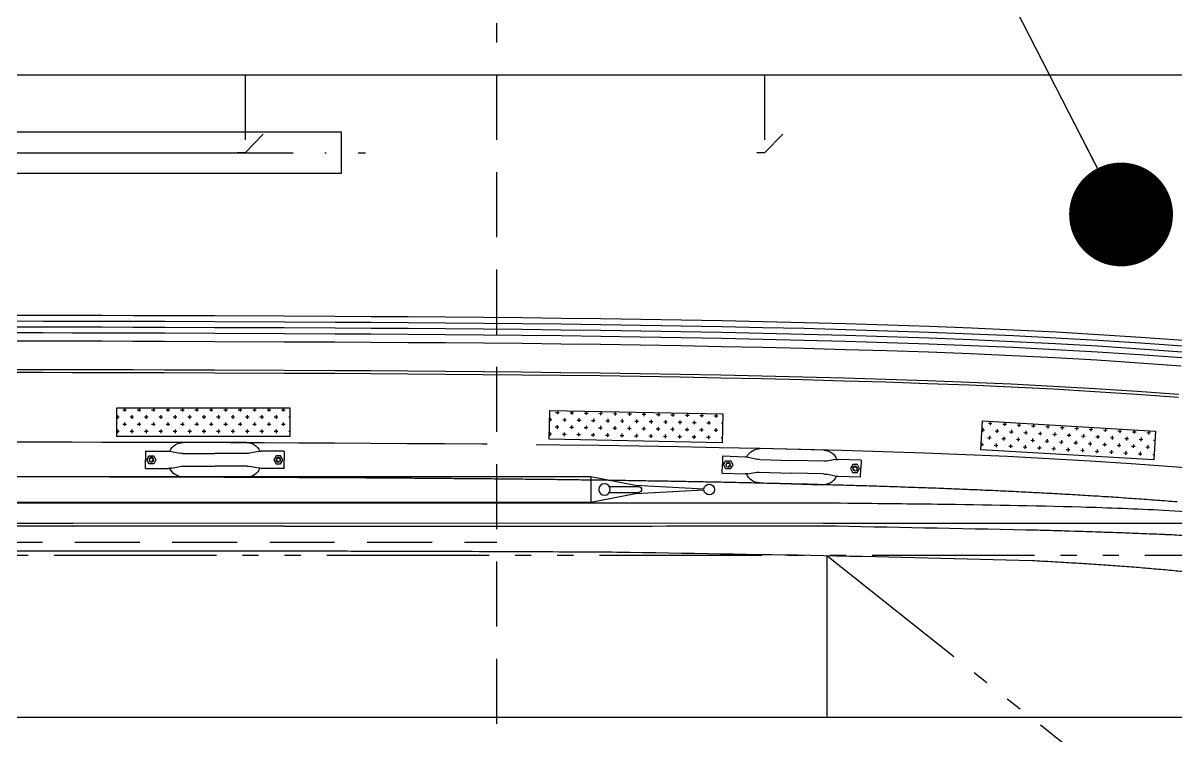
# Model space of a CAD drawing. Header units: millimetres. Extents: x 1084702 to 1166801, y 36632 to 124519.
# Drawn here: x 1095480 to 1097700, y 65555 to 66928 of the extents above; entities that cross this region are included whole.
import ezdxf

# ---------------------------------------------------------------- set-up
doc = ezdxf.new("R2010")
doc.units = ezdxf.units.MM
doc.header["$LTSCALE"] = 250
for name, pattern in [('CENTER', [3, 2.5, -0.25, 0, -0.25]), ('DASHED', [0.75, 0.5, -0.25]), ('PHANTOM', [2.1, 1.25, -0.2, 0.125, -0.2, 0.125, -0.2])]:
    doc.linetypes.add(name, pattern=pattern)
doc.layers.get('0').update_dxf_attribs({"color": 255})
doc.layers.add('%posline', color=240, linetype='Continuous')
doc.styles.add('ROMANS', font='ROMANS.shx', dxfattribs={"height": 100})
doc.dimstyles.new('dott', dxfattribs={"dimscale": 100, "dimtxt": 150, "dimasz": 0.01, "dimexe": 0.5, "dimexo": 1, "dimgap": 1, "dimtad": 1, "dimdsep": 46, "dimtxsty": 'ROMANS', "dimcen": 1.5, "dimclrd": 1, "dimclre": 1, "dimclrt": 2, "dimazin": 2, "dimtfac": 1, "dimtmove": 2, "dimatfit": 3, "dimldrblk": 'DOT', "dimfxl": 1, "dimtvp": 100, "dimtolj": 1, "dimarcsym": 0})

# ---------------------------------------------------------------- blocks, each defined once
blk = doc.blocks.new('_Dot')
at = {"color": 0, "linetype": 'ByBlock', "lineweight": -2}
blk.add_line((-0.5, 0), (-1, 0), dxfattribs=at)
at = {"color": 0, "linetype": 'ByBlock', "const_width": 0.5}
blk.add_lwpolyline([(-0.25, 0, 1), (0.25, 0, 1)], format="xyb", close=True, dxfattribs=at)
blk = doc.blocks.new('cont')
at = {"linetype": 'PHANTOM'}
blk.add_lwpolyline([(225402.8, 143408.7), (231452.8, 143408.7), (231452.8, 145808.7), (225402.8, 145808.7)], close=True, dxfattribs=at)
blk = doc.blocks.new('A$C02E15517')
at = {"color": 0, "linetype": 'ByBlock', "lineweight": -2}
for p, q in [((-138.8, -363), (1727.6, -363)), ((1727.6, -363), (3102.6, -363)), ((210.3, -683.3), (211.2, -683.3)), ((210.1, -731), (211.2, -731)), ((10.8, -736.6), (211.2, -736.6)), ((211.2, -736.6), (1655.5, -737.4)), ((1655.5, -736.6), (2057.6, -736.6)), ((2057.6, -736.6), (2551.8, -736.6)), ((-190.4, -775.5), (562.3, -775.5)), ((1207.7, -776.3), (-122.7, -776.3)), ((562.3, -775.5), (1673.3, -775.5)), ((1207.7, -826.3), (1207.7, -776.3)), ((1293.7, -793.2), (1207.7, -776.3)), ((1244.9, -795.8), (1299.7, -795.8)), ((1425.3, -800.2), (1293.7, -793.2)), ((1986.4, -798.8), (1981.4, -799.1)), ((1991.3, -798.6), (1986.4, -798.8)), ((1996.3, -798.4), (1991.3, -798.6)), ((2001.2, -798.1), (1996.3, -798.4)), ((2006.2, -797.9), (2001.2, -798.1)), ((2011.1, -797.7), (2006.2, -797.9)), ((2016.1, -797.4), (2011.1, -797.7)), ((2021.1, -797.2), (2016.1, -797.4)), ((2026.1, -797), (2021.1, -797.2)), ((2031, -796.7), (2026.1, -797)), ((2036, -796.5), (2031, -796.7)), ((2040.9, -796.2), (2036, -796.5)), ((2045.9, -796), (2040.9, -796.2)), ((2050.8, -795.7), (2045.9, -796)), ((2055.8, -795.5), (2050.8, -795.7)), ((2060.7, -795.2), (2055.8, -795.5)), ((2065.7, -795), (2060.7, -795.2)), ((2070.6, -794.7), (2065.7, -795)), ((2075.6, -794.5), (2070.6, -794.7)), ((2080.5, -794.2), (2075.6, -794.5)), ((2085.5, -793.9), (2080.5, -794.2)), ((2090.4, -793.7), (2085.5, -793.9)), ((2095.3, -793.4), (2090.4, -793.7)), ((2100.3, -793.1), (2095.3, -793.4)), ((2105.2, -792.8), (2100.3, -793.1)), ((2110.2, -792.6), (2105.2, -792.8)), ((2115.1, -792.3), (2110.2, -792.6)), ((2120, -792), (2115.1, -792.3)), ((2125, -791.7), (2120, -792)), ((2129.9, -791.4), (2125, -791.7)), ((2134.9, -791.2), (2129.9, -791.4)), ((2139.8, -790.9), (2134.9, -791.2)), ((2144.8, -790.6), (2139.8, -790.9)), ((2149.7, -790.3), (2144.8, -790.6)), ((2154.6, -790), (2149.7, -790.3)), ((2159.5, -789.7), (2154.6, -790)), ((2164.5, -789.4), (2159.5, -789.7)), ((2169.4, -789.1), (2164.5, -789.4)), ((2174.4, -788.8), (2169.4, -789.1)), ((2179.3, -788.5), (2174.4, -788.8)), ((2184.2, -788.2), (2179.3, -788.5)), ((2189.1, -787.9), (2184.2, -788.2)), ((2194.1, -787.5), (2189.1, -787.9)), ((2199, -787.2), (2194.1, -787.5)), ((2203.9, -786.9), (2199, -787.2)), ((2208.8, -786.6), (2203.9, -786.9)), ((2213.8, -786.3), (2208.8, -786.6)), ((2218.7, -785.9), (2213.8, -786.3)), ((2223.6, -785.6), (2218.7, -785.9)), ((2228.5, -785.3), (2223.6, -785.6)), ((2233.5, -784.9), (2228.5, -785.3)), ((2238.3, -784.6), (2233.5, -784.9)), ((2243.3, -784.3), (2238.3, -784.6)), ((2248.2, -783.9), (2243.3, -784.3)), ((2253.1, -783.6), (2248.2, -783.9)), ((2258, -783.2), (2253.1, -783.6)), ((2262.9, -782.9), (2258, -783.2)), ((2267.8, -782.5), (2262.9, -782.9)), ((2272.8, -782.2), (2267.8, -782.5)), ((2277.6, -781.8), (2272.8, -782.2)), ((2282.6, -781.5), (2277.6, -781.8)), ((2287.4, -781.1), (2282.6, -781.5)), ((2292.4, -780.7), (2287.4, -781.1)), ((2297.2, -780.4), (2292.4, -780.7)), ((2302.2, -780), (2297.2, -780.4)), ((2307, -779.6), (2302.2, -780)), ((2312, -779.3), (2307, -779.6)), ((2316.8, -778.9), (2312, -779.3)), ((2321.7, -778.5), (2316.8, -778.9)), ((2326.6, -778.1), (2321.7, -778.5)), ((2331.5, -777.7), (2326.6, -778.1)), ((2336.4, -777.3), (2331.5, -777.7)), ((1058.3, -821.2), (1053.7, -821.2)), ((1063, -821.1), (1058.3, -821.2)), ((1067.6, -821.1), (1063, -821.1)), ((1072.3, -821), (1067.6, -821.1)), ((1076.9, -821), (1072.3, -821)), ((1081.6, -820.9), (1076.9, -821)), ((1086.2, -820.9), (1081.6, -820.9)), ((1090.9, -820.8), (1086.2, -820.9)), ((1095.5, -820.8), (1090.9, -820.8)), ((1100.2, -820.7), (1095.5, -820.8)), ((1104.8, -820.7), (1100.2, -820.7)), ((1109.5, -820.6), (1104.8, -820.7)), ((1114.2, -820.6), (1109.5, -820.6)), ((1118.9, -820.5), (1114.2, -820.6)), ((1123.5, -820.5), (1118.9, -820.5)), ((1128.3, -820.4), (1123.5, -820.5)), ((1132.9, -820.3), (1128.3, -820.4)), ((1137.6, -820.3), (1132.9, -820.3)), ((1142.3, -820.2), (1137.6, -820.3)), ((1147, -820.2), (1142.3, -820.2)), ((1151.7, -820.1), (1147, -820.2)), ((1156.4, -820.1), (1151.7, -820.1)), ((1161.1, -820), (1156.4, -820.1)), ((1165.8, -819.9), (1161.1, -820)), ((1170.5, -819.9), (1165.8, -819.9)), ((1175.3, -819.8), (1170.5, -819.9)), ((1179.9, -819.8), (1175.3, -819.8)), ((1184.7, -819.7), (1179.9, -819.8)), ((1189.4, -819.6), (1184.7, -819.7)), ((1194.2, -819.6), (1189.4, -819.6)), ((1198.8, -819.5), (1194.2, -819.6)), ((1203.6, -819.4), (1198.8, -819.5)), ((1208.3, -819.4), (1203.6, -819.4)), ((1207.7, -826.3), (1293.7, -809.7)), ((1213.1, -819.3), (1208.3, -819.4)), ((1217.8, -819.3), (1213.1, -819.3)), ((1222.6, -819.2), (1217.8, -819.3)), ((1227.3, -819.1), (1222.6, -819.2)), ((1232.1, -819.1), (1227.3, -819.1)), ((1236.8, -819), (1232.1, -819.1)), ((1241.6, -818.9), (1236.8, -819)), ((1246.3, -818.8), (1241.6, -818.9)), ((1244.9, -806.9), (1299.7, -806.9)), ((1251.1, -818.8), (1246.3, -818.8)), ((1255.8, -818.7), (1251.1, -818.8)), ((1260.6, -818.6), (1255.8, -818.7)), ((1265.4, -818.6), (1260.6, -818.6)), ((1270.2, -818.5), (1265.4, -818.6)), ((1274.9, -818.4), (1270.2, -818.5)), ((1279.7, -818.3), (1274.9, -818.4)), ((1284.5, -818.3), (1279.7, -818.3)), ((1289.3, -818.2), (1284.5, -818.3)), ((1294.1, -818.1), (1289.3, -818.2)), ((1293.7, -809.7), (1425.3, -802.4)), ((1298.9, -818), (1294.1, -818.1)), ((1303.7, -818), (1298.9, -818)), ((1308.5, -817.9), (1303.7, -818)), ((1313.3, -817.8), (1308.5, -817.9)), ((1318.1, -817.7), (1313.3, -817.8)), ((1322.9, -817.7), (1318.1, -817.7)), ((1327.7, -817.6), (1322.9, -817.7)), ((1332.5, -817.5), (1327.7, -817.6)), ((1337.3, -817.4), (1332.5, -817.5)), ((1342.1, -817.3), (1337.3, -817.4)), ((1346.9, -817.3), (1342.1, -817.3)), ((1351.7, -817.2), (1346.9, -817.3)), ((1356.6, -817.1), (1351.7, -817.2)), ((1361.4, -817), (1356.6, -817.1)), ((1366.2, -816.9), (1361.4, -817)), ((1371, -816.8), (1366.2, -816.9)), ((1375.9, -816.7), (1371, -816.8)), ((1380.7, -816.7), (1375.9, -816.7)), ((1385.6, -816.6), (1380.7, -816.7)), ((1390.4, -816.5), (1385.6, -816.6)), ((1395.2, -816.4), (1390.4, -816.5)), ((1400.1, -816.3), (1395.2, -816.4)), ((1404.9, -816.2), (1400.1, -816.3)), ((1409.7, -816.1), (1404.9, -816.2)), ((1414.6, -816), (1409.7, -816.1)), ((1419.4, -815.9), (1414.6, -816)), ((1424.3, -815.8), (1419.4, -815.9)), ((1429.2, -815.7), (1424.3, -815.8)), ((1434, -815.6), (1429.2, -815.7)), ((1438.9, -815.5), (1434, -815.6)), ((1443.8, -815.4), (1438.9, -815.5)), ((1448.6, -815.4), (1443.8, -815.4)), ((1453.5, -815.3), (1448.6, -815.4)), ((1458.3, -815.2), (1453.5, -815.3)), ((1463.2, -815.1), (1458.3, -815.2)), ((1468.1, -815), (1463.2, -815.1)), ((1473, -814.9), (1468.1, -815)), ((1477.8, -814.8), (1473, -814.9)), ((1482.7, -814.6), (1477.8, -814.8)), ((1487.6, -814.5), (1482.7, -814.6)), ((1492.5, -814.4), (1487.6, -814.5)), ((1497.3, -814.3), (1492.5, -814.4)), ((1502.3, -814.2), (1497.3, -814.3)), ((1507.1, -814.1), (1502.3, -814.2)), ((1512, -814), (1507.1, -814.1)), ((1516.9, -813.9), (1512, -814)), ((1521.8, -813.8), (1516.9, -813.9)), ((1526.7, -813.7), (1521.8, -813.8)), ((1531.6, -813.6), (1526.7, -813.7)), ((1536.5, -813.5), (1531.6, -813.6)), ((1532, -814.1), (1654.2, -810.5)), ((1541.4, -813.3), (1536.5, -813.5)), ((1546.3, -813.2), (1541.4, -813.3)), ((1551.2, -813.1), (1546.3, -813.2)), ((1556.1, -813), (1551.2, -813.1)), ((1561, -812.9), (1556.1, -813)), ((1565.9, -812.8), (1561, -812.9)), ((1570.8, -812.7), (1565.9, -812.8)), ((1575.7, -812.5), (1570.8, -812.7)), ((1580.7, -812.4), (1575.7, -812.5)), ((1585.6, -812.3), (1580.7, -812.4)), ((1590.5, -812.2), (1585.6, -812.3)), ((1595.4, -812), (1590.5, -812.2)), ((1600.3, -811.9), (1595.4, -812)), ((1605.2, -811.8), (1600.3, -811.9)), ((1610.2, -811.7), (1605.2, -811.8)), ((1615.1, -811.6), (1610.2, -811.7)), ((1620, -811.4), (1615.1, -811.6)), ((1624.9, -811.3), (1620, -811.4)), ((1629.9, -811.2), (1624.9, -811.3)), ((1634.8, -811), (1629.9, -811.2)), ((1639.7, -810.9), (1634.8, -811)), ((1644.6, -810.8), (1639.7, -810.9)), ((1649.6, -810.6), (1644.6, -810.8)), ((1654.5, -810.5), (1649.6, -810.6)), ((1659.5, -810.4), (1654.5, -810.5)), ((1664.4, -810.2), (1659.5, -810.4)), ((1669.3, -810.1), (1664.4, -810.2)), ((1674.2, -810), (1669.3, -810.1)), ((1679.2, -809.8), (1674.2, -810)), ((1684.1, -809.7), (1679.2, -809.8)), ((1689.1, -809.6), (1684.1, -809.7)), ((1694, -809.4), (1689.1, -809.6)), ((1699, -809.3), (1694, -809.4)), ((1703.8, -809.1), (1699, -809.3)), ((1708.9, -809), (1703.8, -809.1)), ((1713.7, -808.8), (1708.9, -809)), ((1718.7, -808.7), (1713.7, -808.8)), ((1723.6, -808.5), (1718.7, -808.7)), ((1728.6, -808.4), (1723.6, -808.5)), ((1733.5, -808.2), (1728.6, -808.4)), ((1738.5, -808.1), (1733.5, -808.2)), ((1743.4, -807.9), (1738.5, -808.1)), ((1748.4, -807.8), (1743.4, -807.9)), ((1753.3, -807.6), (1748.4, -807.8)), ((1758.3, -807.5), (1753.3, -807.6)), ((1763.2, -807.3), (1758.3, -807.5)), ((1768.2, -807.2), (1763.2, -807.3)), ((1773.1, -807), (1768.2, -807.2)), ((1778.2, -806.9), (1773.1, -807)), ((1783, -806.7), (1778.2, -806.9)), ((1788.1, -806.5), (1783, -806.7)), ((1793, -806.4), (1788.1, -806.5)), ((1798, -806.2), (1793, -806.4)), ((1802.9, -806), (1798, -806.2)), ((1807.9, -805.9), (1802.9, -806)), ((1812.8, -805.7), (1807.9, -805.9)), ((1817.8, -805.5), (1812.8, -805.7)), ((1822.7, -805.4), (1817.8, -805.5)), ((1827.7, -805.2), (1822.7, -805.4)), ((1832.6, -805), (1827.7, -805.2)), ((1837.6, -804.8), (1832.6, -805)), ((1842.5, -804.7), (1837.6, -804.8)), ((1847.5, -804.5), (1842.5, -804.7)), ((1852.5, -804.3), (1847.5, -804.5)), ((1857.5, -804.1), (1852.5, -804.3)), ((1862.4, -803.9), (1857.5, -804.1)), ((1867.4, -803.7), (1862.4, -803.9)), ((1872.3, -803.6), (1867.4, -803.7)), ((1877.3, -803.4), (1872.3, -803.6)), ((1882.2, -803.2), (1877.3, -803.4)), ((1887.2, -803), (1882.2, -803.2)), ((1892.1, -802.8), (1887.2, -803)), ((1897.1, -802.6), (1892.1, -802.8)), ((1902.1, -802.4), (1897.1, -802.6)), ((1907.1, -802.2), (1902.1, -802.4)), ((1912, -802), (1907.1, -802.2)), ((1917, -801.8), (1912, -802)), ((1921.9, -801.6), (1917, -801.8)), ((1926.9, -801.4), (1921.9, -801.6)), ((1931.8, -801.2), (1926.9, -801.4)), ((1936.8, -801), (1931.8, -801.2)), ((1941.7, -800.8), (1936.8, -801)), ((1946.7, -800.6), (1941.7, -800.8)), ((1951.7, -800.4), (1946.7, -800.6)), ((1956.7, -800.2), (1951.7, -800.4)), ((1961.6, -799.9), (1956.7, -800.2)), ((1966.6, -799.7), (1961.6, -799.9)), ((1971.5, -799.5), (1966.6, -799.7)), ((1976.5, -799.3), (1971.5, -799.5)), ((1981.4, -799.1), (1976.5, -799.3)), ((-122.7, -826.3), (1207.7, -826.3)), ((116.3, -825.8), (112.7, -825.8)), ((119.3, -825.8), (116.3, -825.8)), ((123, -825.8), (119.3, -825.8)), ((126.1, -825.8), (123, -825.8)), ((129.8, -825.8), (126.1, -825.8)), ((132.8, -825.8), (129.8, -825.8)), ((136.7, -825.8), (132.8, -825.8)), ((139.6, -825.8), (136.7, -825.8)), ((143.6, -825.8), (139.6, -825.8)), ((146.4, -825.8), (143.6, -825.8)), ((150.4, -825.8), (146.4, -825.8)), ((153.2, -825.8), (150.4, -825.8)), ((157.2, -825.8), (153.2, -825.8)), ((160.1, -825.7), (157.2, -825.8)), ((163.6, -825.7), (160.1, -825.7)), ((166.9, -825.7), (163.6, -825.7)), ((170.4, -825.7), (166.9, -825.7)), ((173.9, -825.7), (170.4, -825.7)), ((177.3, -825.7), (173.9, -825.7)), ((180.8, -825.7), (177.3, -825.7)), ((184.3, -825.7), (180.8, -825.7)), ((187.8, -825.7), (184.3, -825.7)), ((191.3, -825.7), (187.8, -825.7)), ((194.8, -825.7), (191.3, -825.7)), ((198.3, -825.7), (194.8, -825.7)), ((201.8, -825.6), (198.3, -825.7)), ((205.3, -825.6), (201.8, -825.6)), ((208.9, -825.6), (205.3, -825.6)), ((212.4, -825.6), (208.9, -825.6)), ((216, -825.6), (212.4, -825.6)), ((219.5, -825.6), (216, -825.6)), ((223.1, -825.6), (219.5, -825.6)), ((226.7, -825.6), (223.1, -825.6)), ((230.3, -825.6), (226.7, -825.6)), ((233.8, -825.6), (230.3, -825.6)), ((237.4, -825.6), (233.8, -825.6)), ((241, -825.6), (237.4, -825.6)), ((244.6, -825.5), (241, -825.6)), ((248.2, -825.5), (244.6, -825.5)), ((251.9, -825.5), (248.2, -825.5)), ((255.5, -825.5), (251.9, -825.5)), ((259.1, -825.5), (255.5, -825.5)), ((262.7, -825.5), (259.1, -825.5)), ((266.4, -825.5), (262.7, -825.5)), ((270, -825.5), (266.4, -825.5)), ((273.7, -825.5), (270, -825.5)), ((277.3, -825.5), (273.7, -825.5)), ((281, -825.4), (277.3, -825.5)), ((284.7, -825.4), (281, -825.4)), ((288.4, -825.4), (284.7, -825.4)), ((292.1, -825.4), (288.4, -825.4)), ((295.8, -825.4), (292.1, -825.4)), ((299.5, -825.4), (295.8, -825.4)), ((303.2, -825.4), (299.5, -825.4)), ((306.9, -825.4), (303.2, -825.4)), ((310.7, -825.4), (306.9, -825.4)), ((314.4, -825.4), (310.7, -825.4)), ((318.1, -825.3), (314.4, -825.4)), ((321.8, -825.3), (318.1, -825.3)), ((325.6, -825.3), (321.8, -825.3)), ((329.3, -825.3), (325.6, -825.3)), ((333.1, -825.3), (329.3, -825.3)), ((336.9, -825.3), (333.1, -825.3)), ((340.7, -825.3), (336.9, -825.3)), ((344.4, -825.3), (340.7, -825.3)), ((348.3, -825.3), (344.4, -825.3)), ((352, -825.2), (348.3, -825.3)), ((350.4, -842), (394.6, -842)), ((350.4, -842), (350.4, -858.7)), ((355.9, -825.2), (352, -825.2)), ((359.6, -825.2), (355.9, -825.2)), ((363.5, -825.2), (359.6, -825.2)), ((367.3, -825.2), (363.5, -825.2)), ((371.1, -825.2), (367.3, -825.2)), ((374.9, -825.2), (371.1, -825.2)), ((378.8, -825.2), (374.9, -825.2)), ((382.6, -825.1), (378.8, -825.2)), ((386.5, -825.1), (382.6, -825.1)), ((390.3, -825.1), (386.5, -825.1)), ((394.2, -825.1), (390.3, -825.1)), ((398.1, -825.1), (394.2, -825.1)), ((402, -825.1), (398.1, -825.1)), ((400, -842.6), (416.4, -845.8)), ((405.8, -825.1), (402, -825.1)), ((409.7, -825.1), (405.8, -825.1)), ((413.6, -825), (409.7, -825.1)), ((417.5, -825), (413.6, -825)), ((421.4, -825), (417.5, -825)), ((425.4, -825), (421.4, -825)), ((422.6, -825.6), (544.8, -825.1)), ((429.3, -825), (425.4, -825)), ((433.2, -825), (429.3, -825)), ((437.1, -825), (433.2, -825)), ((441.1, -825), (437.1, -825)), ((445, -824.9), (441.1, -825)), ((449, -824.9), (445, -824.9)), ((452.9, -824.9), (449, -824.9)), ((456.9, -824.9), (452.9, -824.9)), ((460.8, -824.9), (456.9, -824.9)), ((464.8, -824.9), (460.8, -824.9)), ((468.8, -824.9), (464.8, -824.9)), ((472.8, -824.8), (468.8, -824.9)), ((476.8, -824.8), (472.8, -824.8)), ((480.8, -824.8), (476.8, -824.8)), ((484.8, -824.8), (480.8, -824.8)), ((488.8, -824.8), (484.8, -824.8)), ((492.8, -824.8), (488.8, -824.8)), ((496.9, -824.8), (492.8, -824.8)), ((500.9, -824.7), (496.9, -824.8)), ((504.9, -824.7), (500.9, -824.7)), ((508.9, -824.7), (504.9, -824.7)), ((513, -824.7), (508.9, -824.7)), ((517, -824.7), (513, -824.7)), ((521.1, -824.7), (517, -824.7)), ((525.1, -824.6), (521.1, -824.7)), ((529.2, -824.6), (525.1, -824.6)), ((533.3, -824.6), (529.2, -824.6)), ((537.4, -824.6), (533.3, -824.6)), ((541.4, -824.6), (537.4, -824.6)), ((545.6, -824.6), (541.4, -824.6)), ((549.6, -824.5), (545.6, -824.6)), ((553.8, -824.5), (549.6, -824.5)), ((567.5, -842.6), (551.1, -845.8)), ((557.8, -824.5), (553.8, -824.5)), ((562, -824.5), (557.8, -824.5)), ((566.1, -824.5), (562, -824.5)), ((570.2, -824.5), (566.1, -824.5)), ((574.3, -824.4), (570.2, -824.5)), ((617.1, -842), (573, -842)), ((578.5, -824.4), (574.3, -824.4)), ((582.6, -824.4), (578.5, -824.4)), ((586.8, -824.4), (582.6, -824.4)), ((590.9, -824.4), (586.8, -824.4)), ((595.1, -824.4), (590.9, -824.4)), ((599.2, -824.3), (595.1, -824.4)), ((603.4, -824.3), (599.2, -824.3)), ((607.5, -824.3), (603.4, -824.3)), ((611.8, -824.3), (607.5, -824.3)), ((615.9, -824.3), (611.8, -824.3)), ((620.2, -824.2), (615.9, -824.3)), ((617.1, -842), (617.1, -858.7)), ((624.3, -824.2), (620.2, -824.2)), ((628.5, -824.2), (624.3, -824.2)), ((632.7, -824.2), (628.5, -824.2)), ((637, -824.2), (632.7, -824.2)), ((641.1, -824.2), (637, -824.2)), ((645.4, -824.1), (641.1, -824.2)), ((649.6, -824.1), (645.4, -824.1)), ((653.9, -824.1), (649.6, -824.1)), ((658, -824.1), (653.9, -824.1)), ((662.3, -824.1), (658, -824.1)), ((666.5, -824), (662.3, -824.1)), ((670.8, -824), (666.5, -824)), ((675, -824), (670.8, -824)), ((679.3, -824), (675, -824)), ((683.6, -823.9), (679.3, -824)), ((687.9, -823.9), (683.6, -823.9)), ((692.1, -823.9), (687.9, -823.9)), ((696.4, -823.9), (692.1, -823.9)), ((700.7, -823.9), (696.4, -823.9)), ((705, -823.8), (700.7, -823.9)), ((709.3, -823.8), (705, -823.8)), ((713.6, -823.8), (709.3, -823.8)), ((717.9, -823.8), (713.6, -823.8)), ((722.2, -823.7), (717.9, -823.8)), ((726.5, -823.7), (722.2, -823.7)), ((730.9, -823.7), (726.5, -823.7)), ((735.1, -823.7), (730.9, -823.7)), ((739.5, -823.6), (735.1, -823.7)), ((743.8, -823.6), (739.5, -823.6)), ((748.2, -823.6), (743.8, -823.6)), ((752.5, -823.6), (748.2, -823.6)), ((756.9, -823.6), (752.5, -823.6)), ((761.2, -823.5), (756.9, -823.6)), ((765.6, -823.5), (761.2, -823.5)), ((769.9, -823.5), (765.6, -823.5)), ((774.4, -823.4), (769.9, -823.5)), ((778.7, -823.4), (774.4, -823.4)), ((783.1, -823.4), (778.7, -823.4)), ((787.4, -823.4), (783.1, -823.4)), ((791.9, -823.3), (787.4, -823.4)), ((796.2, -823.3), (791.9, -823.3)), ((800.7, -823.3), (796.2, -823.3)), ((805, -823.3), (800.7, -823.3)), ((809.5, -823.2), (805, -823.3)), ((813.8, -823.2), (809.5, -823.2)), ((818.3, -823.2), (813.8, -823.2)), ((822.7, -823.1), (818.3, -823.2)), ((827.2, -823.1), (822.7, -823.1)), ((831.5, -823.1), (827.2, -823.1)), ((836, -823.1), (831.5, -823.1)), ((840.4, -823), (836, -823.1)), ((844.9, -823), (840.4, -823)), ((849.3, -823), (844.9, -823)), ((853.8, -822.9), (849.3, -823)), ((858.2, -822.9), (853.8, -822.9)), ((862.7, -822.9), (858.2, -822.9)), ((867.1, -822.8), (862.7, -822.9)), ((871.6, -822.8), (867.1, -822.8)), ((876.1, -822.8), (871.6, -822.8)), ((880.6, -822.7), (876.1, -822.8)), ((885, -822.7), (880.6, -822.7)), ((889.6, -822.7), (885, -822.7)), ((894, -822.6), (889.6, -822.7)), ((898.5, -822.6), (894, -822.6)), ((903, -822.6), (898.5, -822.6)), ((907.5, -822.5), (903, -822.6)), ((912, -822.5), (907.5, -822.5)), ((916.6, -822.5), (912, -822.5)), ((921, -822.4), (916.6, -822.5)), ((925.6, -822.4), (921, -822.4)), ((930.1, -822.4), (925.6, -822.4)), ((934.6, -822.3), (930.1, -822.4)), ((939.1, -822.3), (934.6, -822.3)), ((943.7, -822.2), (939.1, -822.3)), ((948.2, -822.2), (943.7, -822.2)), ((952.8, -822.2), (948.2, -822.2)), ((957.3, -822.1), (952.8, -822.2)), ((961.9, -822.1), (957.3, -822.1)), ((966.4, -822.1), (961.9, -822.1)), ((971, -822), (966.4, -822.1)), ((975.5, -822), (971, -822)), ((980.1, -821.9), (975.5, -822)), ((984.7, -821.9), (980.1, -821.9)), ((989.3, -821.9), (984.7, -821.9)), ((993.8, -821.8), (989.3, -821.9)), ((998.5, -821.8), (993.8, -821.8)), ((1003, -821.7), (998.5, -821.8)), ((1007.6, -821.7), (1003, -821.7)), ((1012.2, -821.6), (1007.6, -821.7)), ((1016.8, -821.6), (1012.2, -821.6)), ((1021.4, -821.5), (1016.8, -821.6)), ((1026, -821.5), (1021.4, -821.5)), ((1030.6, -821.5), (1026, -821.5)), ((1035.2, -821.4), (1030.6, -821.5)), ((1039.8, -821.4), (1035.2, -821.4)), ((1044.5, -821.3), (1039.8, -821.4)), ((1049.1, -821.3), (1044.5, -821.3)), ((1053.7, -821.2), (1049.1, -821.3)), ((1460.3, -832.6), (1504.4, -831.3)), ((1460.3, -832.6), (1460.8, -849.2)), ((1467.2, -841.3), (1463, -849.2)), ((1476.1, -841.1), (1467.2, -841.3)), ((1480.8, -848.6), (1476.1, -841.1)), ((1509.9, -831.7), (1526.4, -834.5)), ((1531.9, -834.8), (1593.7, -833)), ((1655.6, -831.3), (1593.7, -833)), ((1677.3, -826.8), (1661, -830.6)), ((1726.9, -824.8), (1682.8, -826.1)), ((1707.4, -842.1), (1711.6, -834.2)), ((1712, -849.6), (1707.4, -842.1)), ((1711.6, -834.2), (1720.5, -834)), ((1720.5, -834), (1725.1, -841.6)), ((1725.1, -841.6), (1720.9, -849.4)), ((1726.9, -824.8), (1727.3, -841.5)), ((1727.8, -858.1), (1727.3, -841.5)), ((2405.7, -838.6), (2327, -845.1)), ((350.5, -875.3), (350.4, -858.7)), ((357.1, -851), (352.7, -858.7)), ((352.7, -858.7), (357.1, -866.4)), ((366, -851), (357.1, -851)), ((370.4, -858.7), (366, -851)), ((366, -866.4), (370.4, -858.7)), ((421.9, -846.4), (483.8, -846.3)), ((545.7, -846.4), (483.8, -846.3)), ((597.1, -858.7), (601.6, -851)), ((601.6, -866.4), (597.1, -858.7)), ((601.6, -851), (610.4, -851)), ((610.4, -851), (614.9, -858.7)), ((614.9, -858.7), (610.4, -866.4)), ((617.1, -875.3), (617.1, -858.7)), ((1461.3, -865.9), (1460.8, -849.2)), ((1461.3, -865.9), (1505.4, -864.5)), ((1463, -849.2), (1467.7, -856.7)), ((1467.7, -856.7), (1476.6, -856.5)), ((1476.6, -856.5), (1480.8, -848.6)), ((1510.8, -863.8), (1527.1, -860)), ((1532.6, -859.3), (1594.4, -857.4)), ((1656.3, -855.7), (1594.4, -857.4)), ((1678.2, -858.9), (1661.7, -856.1)), ((1727.8, -858.1), (1683.7, -859.3)), ((1720.9, -849.4), (1712, -849.6)), ((2009.4, -864.6), (1929.7, -868.1)), ((2291.1, -858.4), (1958.4, -877.9)), ((2089.1, -860.6), (2009.4, -864.6)), ((2168.6, -856), (2089.1, -860.6)), ((2248, -850.9), (2168.6, -856)), ((2327, -845.1), (2248, -850.9)), ((2294.4, -913.8), (2291.1, -858.4)), ((350.5, -875.3), (394.6, -875.2)), ((357.1, -866.4), (366, -866.4)), ((400, -874.7), (416.4, -871.4)), ((421.9, -870.8), (483.8, -870.7)), ((545.6, -870.8), (483.8, -870.7)), ((567.5, -874.7), (551.1, -871.4)), ((617.1, -875.3), (572.9, -875.2)), ((610.4, -866.4), (601.6, -866.4)), ((1147.7, -886.9), (1102.5, -887.4)), ((1223.4, -885.9), (1147.7, -886.9)), ((1299.8, -884.7), (1223.4, -885.9)), ((1377, -883.4), (1299.8, -884.7)), ((1454.8, -881.9), (1377, -883.4)), ((1533.1, -880.3), (1454.8, -881.9)), ((1611.8, -878.4), (1533.1, -880.3)), ((1656, -877), (1533.9, -880.2)), ((1690.9, -876.2), (1611.8, -878.4)), ((1770.4, -873.8), (1690.9, -876.2)), ((1849.9, -871.2), (1770.4, -873.8)), ((1929.7, -868.1), (1849.9, -871.2)), ((1958.4, -877.9), (1961.6, -933.4)), ((1960.2, -891.5), (1959.8, -884.6)), ((1984.3, -886.6), (1991.2, -886.2)), ((1988, -889.9), (1987.6, -883)), ((2012, -885), (2019, -884.6)), ((2015.7, -888.3), (2015.3, -881.3)), ((2039.8, -883.4), (2046.7, -883)), ((2043.4, -886.6), (2043, -879.7)), ((2067.5, -881.8), (2074.4, -881.3)), ((2071.2, -885), (2070.7, -878.1)), ((2095.2, -880.1), (2102.1, -879.7)), ((2098.9, -883.4), (2098.5, -876.5)), ((2122.9, -878.5), (2129.9, -878.1)), ((2126.6, -881.8), (2126.2, -874.8)), ((2150.7, -876.9), (2157.6, -876.5)), ((2154.3, -880.1), (2153.9, -873.2)), ((2169, -893.2), (2168.6, -886.2)), ((2178.4, -875.2), (2185.3, -874.8)), ((2182.1, -878.5), (2181.7, -871.6)), ((2196.7, -891.5), (2196.3, -884.6)), ((2206.1, -873.6), (2213.1, -873.2)), ((2209.8, -876.9), (2209.4, -869.9)), ((2220.8, -886.6), (2227.7, -886.2)), ((2224.5, -889.9), (2224.1, -883)), ((2233.9, -872), (2240.8, -871.6)), ((2237.5, -875.2), (2237.1, -868.3)), ((2248.5, -885), (2255.5, -884.6)), ((2252.2, -888.3), (2251.8, -881.3)), ((2261.6, -870.3), (2268.5, -869.9)), ((2265.2, -873.6), (2264.8, -866.7)), ((2276.3, -883.4), (2283.2, -883)), ((2279.9, -886.7), (2279.5, -879.7)), ((2289.3, -868.7), (2291.7, -868.6)), ((153, -892.4), (99.2, -892.5)), ((208.8, -892.3), (153, -892.4)), ((266.3, -892.2), (208.8, -892.3)), ((325.5, -892), (266.3, -892.2)), ((628.4, -903.2), (295.1, -903.2)), ((295.1, -903.2), (295.1, -958.7)), ((296.2, -916.9), (296.2, -909.9)), ((324, -916.9), (324, -909.9)), ((386.4, -891.8), (325.5, -892)), ((351.7, -916.9), (351.7, -909.9)), ((379.5, -916.9), (379.5, -909.9)), ((449, -891.6), (386.4, -891.8)), ((407.3, -916.9), (407.3, -909.9)), ((544.9, -891.7), (422.7, -891.7)), ((435.1, -916.9), (435.1, -909.9)), ((513, -891.4), (449, -891.6)), ((462.8, -916.9), (462.8, -909.9)), ((490.6, -916.9), (490.6, -909.9)), ((578.5, -891.1), (513, -891.4)), ((518.4, -916.9), (518.4, -909.9)), ((546.2, -916.9), (546.2, -909.9)), ((573.9, -916.9), (573.9, -909.9)), ((645.5, -890.8), (578.5, -891.1)), ((601.7, -916.9), (601.7, -909.9)), ((628.4, -958.7), (628.4, -903.2)), ((713.8, -890.5), (645.5, -890.8)), ((783.3, -890.1), (713.8, -890.5)), ((854.1, -889.6), (783.3, -890.1)), ((926, -889.1), (854.1, -889.6)), ((998.9, -888.4), (926, -889.1)), ((1007.7, -888.4), (998.9, -888.4)), ((1460.5, -891.4), (1127.2, -898.2)), ((1127.2, -898.2), (1128.4, -953.7)), ((1127.5, -908.4), (1132, -908.3)), ((1128.6, -911.8), (1128.4, -904.9)), ((1152.8, -907.9), (1159.8, -907.7)), ((1156.4, -911.3), (1156.2, -904.3)), ((1180.6, -907.3), (1187.5, -907.2)), ((1184.1, -910.7), (1184, -903.8)), ((1208.3, -906.7), (1215.3, -906.6)), ((1211.9, -910.1), (1211.7, -903.2)), ((1236.1, -906.2), (1243.1, -906)), ((1239.7, -909.6), (1239.5, -902.6)), ((1263.9, -905.6), (1270.8, -905.5)), ((1267.4, -909), (1267.3, -902.1)), ((1291.7, -905), (1298.6, -904.9)), ((1295.2, -908.4), (1295.1, -901.5)), ((1319.4, -904.5), (1326.4, -904.3)), ((1323, -907.9), (1322.8, -900.9)), ((1347.2, -903.9), (1354.1, -903.7)), ((1350.7, -907.3), (1350.6, -900.3)), ((1375, -903.3), (1381.9, -903.2)), ((1378.5, -906.7), (1378.4, -899.8)), ((1402.7, -902.7), (1409.7, -902.6)), ((1406.3, -906.1), (1406.1, -899.2)), ((1430.5, -902.2), (1437.4, -902)), ((1434, -905.6), (1433.9, -898.6)), ((1458.3, -901.6), (1460.7, -901.6)), ((1461.6, -946.9), (1460.5, -891.4)), ((1959, -888.1), (1963.5, -887.9)), ((1971.3, -901.3), (1978.2, -900.9)), ((1974.9, -904.6), (1974.5, -897.7)), ((1999, -899.7), (2005.9, -899.3)), ((2002.7, -903), (2002.2, -896)), ((2017.3, -916), (2016.9, -909.1)), ((2026.7, -898.1), (2033.6, -897.7)), ((2030.4, -901.3), (2030, -894.4)), ((2045.1, -914.4), (2044.7, -907.4)), ((2054.4, -896.4), (2061.4, -896)), ((2058.1, -899.7), (2057.7, -892.8)), ((2069.1, -909.5), (2076, -909.1)), ((2072.8, -912.7), (2072.4, -905.8)), ((2082.2, -894.8), (2089.1, -894.4)), ((2085.8, -898.1), (2085.4, -891.1)), ((2096.8, -907.8), (2103.8, -907.4)), ((2100.5, -911.1), (2100.1, -904.2)), ((2109.9, -893.2), (2116.8, -892.8)), ((2113.6, -896.4), (2113.2, -889.5)), ((2124.6, -906.2), (2131.5, -905.8)), ((2128.2, -909.5), (2127.8, -902.5)), ((2137.6, -891.5), (2144.6, -891.1)), ((2141.3, -894.8), (2140.9, -887.9)), ((2152.3, -904.6), (2159.2, -904.2)), ((2156, -907.9), (2155.6, -900.9)), ((2165.3, -889.9), (2172.3, -889.5)), ((2180, -903), (2187, -902.6)), ((2183.7, -906.2), (2183.3, -899.3)), ((2193.1, -888.3), (2200, -887.9)), ((2207.8, -901.3), (2214.7, -900.9)), ((2211.4, -904.6), (2211, -897.7)), ((2235.5, -899.7), (2242.4, -899.3)), ((2239.2, -903), (2238.7, -896)), ((2253.8, -916), (2253.4, -909.1)), ((2263.2, -898.1), (2270.1, -897.7)), ((2266.9, -901.3), (2266.5, -894.4)), ((2281.6, -914.4), (2281.2, -907.4)), ((2290.9, -896.4), (2293.3, -896.3)), ((295.1, -913.4), (299.6, -913.4)), ((306.6, -927.3), (313.5, -927.3)), ((310.1, -930.7), (310.1, -923.8)), ((320.5, -913.4), (327.4, -913.4)), ((334.4, -927.3), (341.3, -927.3)), ((337.8, -930.7), (337.8, -923.8)), ((348.3, -913.4), (355.2, -913.4)), ((362.1, -927.3), (369.1, -927.3)), ((365.6, -930.7), (365.6, -923.8)), ((376, -913.4), (383, -913.4)), ((389.9, -927.3), (396.9, -927.3)), ((393.4, -930.7), (393.4, -923.8)), ((403.8, -913.4), (410.8, -913.4)), ((417.7, -927.3), (424.6, -927.3)), ((421.2, -930.7), (421.2, -923.8)), ((431.6, -913.4), (438.5, -913.4)), ((445.5, -927.3), (452.4, -927.3)), ((448.9, -930.7), (448.9, -923.8)), ((459.4, -913.4), (466.3, -913.4)), ((473.2, -927.3), (480.2, -927.3)), ((476.7, -930.7), (476.7, -923.8)), ((487.1, -913.4), (494.1, -913.4)), ((501, -927.3), (508, -927.3)), ((504.5, -930.7), (504.5, -923.8)), ((514.9, -913.4), (521.9, -913.4)), ((528.8, -927.3), (535.7, -927.3)), ((532.3, -930.7), (532.3, -923.8)), ((542.7, -913.4), (549.6, -913.4)), ((556.6, -927.3), (563.5, -927.3)), ((560, -930.7), (560, -923.8)), ((570.5, -913.4), (577.4, -913.4)), ((584.3, -927.3), (591.3, -927.3)), ((587.8, -930.7), (587.8, -923.8)), ((598.2, -913.4), (605.2, -913.4)), ((612.1, -927.3), (619.1, -927.3)), ((615.6, -930.7), (615.6, -923.8)), ((626, -913.4), (628.4, -913.4)), ((1139.2, -922), (1146.2, -921.9)), ((1142.8, -925.4), (1142.6, -918.5)), ((1156.9, -939), (1156.8, -932.1)), ((1167, -921.5), (1173.9, -921.3)), ((1170.5, -924.9), (1170.4, -917.9)), ((1184.7, -938.5), (1184.5, -931.5)), ((1194.7, -920.9), (1201.7, -920.8)), ((1198.3, -924.3), (1198.1, -917.4)), ((1212.5, -937.9), (1212.3, -931)), ((1222.5, -920.3), (1229.5, -920.2)), ((1226.1, -923.7), (1225.9, -916.8)), ((1240.2, -937.3), (1240.1, -930.4)), ((1250.3, -919.8), (1257.2, -919.6)), ((1253.8, -923.2), (1253.7, -916.2)), ((1268, -936.8), (1267.9, -929.8)), ((1278.1, -919.2), (1285, -919.1)), ((1281.6, -922.6), (1281.5, -915.7)), ((1295.8, -936.2), (1295.6, -929.3)), ((1305.8, -918.6), (1312.8, -918.5)), ((1309.4, -922), (1309.2, -915.1)), ((1320, -932.2), (1326.9, -932.1)), ((1323.5, -935.6), (1323.4, -928.7)), ((1333.6, -918.1), (1340.5, -917.9)), ((1337.1, -921.5), (1337, -914.5)), ((1347.8, -931.7), (1354.7, -931.5)), ((1351.3, -935.1), (1351.2, -928.1)), ((1361.4, -917.5), (1368.3, -917.3)), ((1364.9, -920.9), (1364.8, -913.9)), ((1375.5, -931.1), (1382.5, -930.9)), ((1379.1, -934.5), (1378.9, -927.5)), ((1389.1, -916.9), (1396.1, -916.8)), ((1392.7, -920.3), (1392.5, -913.4)), ((1403.3, -930.5), (1410.2, -930.4)), ((1406.8, -933.9), (1406.7, -927)), ((1416.9, -916.3), (1423.8, -916.2)), ((1420.4, -919.7), (1420.3, -912.8)), ((1431.1, -929.9), (1438, -929.8)), ((1434.6, -933.3), (1434.5, -926.4)), ((1444.7, -915.8), (1451.6, -915.6)), ((1448.2, -919.2), (1448.1, -912.2)), ((1458.8, -929.4), (1461.3, -929.3)), ((1960.6, -915.9), (1965.1, -915.6)), ((1961.9, -919.3), (1961.5, -912.3)), ((1961.6, -933.4), (2294.4, -913.8)), ((1972.9, -929), (1979.8, -928.6)), ((1976.6, -932.3), (1976.1, -925.4)), ((1985.9, -914.4), (1992.9, -914)), ((1989.6, -917.6), (1989.2, -910.7)), ((2000.6, -927.4), (2007.5, -927)), ((2004.3, -930.7), (2003.9, -923.7)), ((2013.7, -912.7), (2020.6, -912.3)), ((2028.3, -925.8), (2035.3, -925.4)), ((2032, -929.1), (2031.6, -922.1)), ((2041.4, -911.1), (2048.3, -910.7)), ((2056.1, -924.2), (2063, -923.8)), ((2059.7, -927.4), (2059.3, -920.5)), ((2083.8, -922.5), (2090.7, -922.1)), ((2087.5, -925.8), (2087.1, -918.9)), ((2111.5, -920.9), (2118.5, -920.5)), ((2115.2, -924.2), (2114.8, -917.2)), ((2139.3, -919.3), (2146.2, -918.9)), ((2142.9, -922.5), (2142.5, -915.6)), ((2167, -917.6), (2173.9, -917.2)), ((2170.6, -920.9), (2170.2, -914)), ((2194.7, -916), (2201.6, -915.6)), ((2198.4, -919.3), (2198, -912.3)), ((2222.4, -914.4), (2229.4, -914)), ((2226.1, -917.6), (2225.7, -910.7)), ((2250.2, -912.7), (2257.1, -912.3)), ((2277.9, -911.1), (2284.8, -910.7)), ((295.1, -941.2), (299.6, -941.2)), ((296.2, -944.6), (296.2, -937.7)), ((310.1, -958.5), (310.1, -951.6)), ((320.5, -941.2), (327.4, -941.2)), ((324, -944.6), (324, -937.7)), ((337.8, -958.5), (337.8, -951.6)), ((348.3, -941.2), (355.2, -941.2)), ((351.7, -944.6), (351.7, -937.7)), ((365.6, -958.5), (365.6, -951.6)), ((376, -941.2), (383, -941.2)), ((379.5, -944.6), (379.5, -937.7)), ((393.4, -958.5), (393.4, -951.6)), ((403.8, -941.2), (410.8, -941.2)), ((407.3, -944.6), (407.3, -937.7)), ((421.2, -958.5), (421.2, -951.6)), ((431.6, -941.2), (438.5, -941.2)), ((435.1, -944.6), (435.1, -937.7)), ((448.9, -958.5), (448.9, -951.6)), ((459.4, -941.2), (466.3, -941.2)), ((462.8, -944.6), (462.8, -937.7)), ((476.7, -958.5), (476.7, -951.6)), ((487.1, -941.2), (494.1, -941.2)), ((490.6, -944.6), (490.6, -937.7)), ((504.5, -958.5), (504.5, -951.6)), ((514.9, -941.2), (521.9, -941.2)), ((518.4, -944.6), (518.4, -937.7)), ((532.3, -958.5), (532.3, -951.6)), ((542.7, -941.2), (549.6, -941.2)), ((546.2, -944.6), (546.2, -937.7)), ((560, -958.5), (560, -951.6)), ((570.5, -941.2), (577.4, -941.2)), ((573.9, -944.6), (573.9, -937.7)), ((587.8, -958.5), (587.8, -951.6)), ((598.2, -941.2), (605.2, -941.2)), ((601.7, -944.6), (601.7, -937.7)), ((615.6, -958.5), (615.6, -951.6)), ((626, -941.2), (628.4, -941.2)), ((1128, -936.2), (1132.6, -936.1)), ((1128.4, -953.7), (1461.6, -946.9)), ((1129.2, -939.6), (1129, -932.7)), ((1139.8, -949.8), (1146.7, -949.7)), ((1143.3, -953.2), (1143.2, -946.3)), ((1153.4, -935.6), (1160.3, -935.5)), ((1167.5, -949.2), (1174.5, -949.1)), ((1171.1, -952.6), (1170.9, -945.7)), ((1181.1, -935.1), (1188.1, -934.9)), ((1195.3, -948.7), (1202.3, -948.5)), ((1198.9, -952.1), (1198.7, -945.1)), ((1208.9, -934.5), (1215.9, -934.4)), ((1223.1, -948.1), (1230, -948)), ((1226.6, -951.5), (1226.5, -944.6)), ((1236.7, -933.9), (1243.6, -933.8)), ((1250.9, -947.5), (1257.8, -947.4)), ((1254.4, -950.9), (1254.3, -944)), ((1264.5, -933.4), (1271.4, -933.2)), ((1278.6, -947), (1285.6, -946.8)), ((1282.2, -950.4), (1282, -943.4)), ((1292.2, -932.8), (1299.2, -932.7)), ((1306.4, -946.4), (1313.3, -946.3)), ((1309.9, -949.8), (1309.8, -942.9)), ((1334.2, -945.8), (1341.1, -945.7)), ((1337.7, -949.2), (1337.6, -942.3)), ((1361.9, -945.3), (1368.9, -945.1)), ((1365.5, -948.7), (1365.3, -941.7)), ((1389.7, -944.7), (1396.6, -944.5)), ((1393.2, -948.1), (1393.1, -941.1)), ((1417.5, -944.1), (1424.4, -944)), ((1421, -947.5), (1420.9, -940.6)), ((1445.2, -943.5), (1452.2, -943.4)), ((1448.8, -946.9), (1448.6, -940)), ((295.1, -958.7), (628.4, -958.7)), ((306.6, -955), (313.5, -955)), ((334.4, -955), (341.3, -955)), ((362.1, -955), (369.1, -955)), ((389.9, -955), (396.9, -955)), ((417.7, -955), (424.6, -955)), ((445.5, -955), (452.4, -955)), ((473.2, -955), (480.2, -955)), ((501, -955), (508, -955)), ((528.8, -955), (535.7, -955)), ((556.6, -955), (563.5, -955)), ((584.3, -955), (591.3, -955)), ((612.1, -955), (619.1, -955)), ((2016.7, -998.5), (1936.1, -1002.1)), ((2097.4, -994.5), (2016.7, -998.5)), ((2178.1, -989.8), (2097.4, -994.5)), ((2178.5, -995.3), (2097.7, -1000)), ((2258.7, -984.6), (2178.1, -989.8)), ((2259.1, -990.1), (2178.5, -995.3)), ((2339.2, -978.7), (2258.7, -984.6)), ((2339.6, -984.2), (2259.1, -990.1)), ((1225.6, -1020), (1149.6, -1020.9)), ((1302.3, -1018.8), (1225.6, -1020)), ((1379.8, -1017.5), (1302.3, -1018.8)), ((1457.9, -1016), (1379.8, -1017.5)), ((1536.6, -1014.3), (1457.9, -1016)), ((1536.7, -1019.8), (1458, -1021.5)), ((1615.8, -1012.4), (1536.6, -1014.3)), ((1615.9, -1017.9), (1536.7, -1019.8)), ((1695.4, -1010.3), (1615.8, -1012.4)), ((1695.5, -1015.8), (1615.9, -1017.9)), ((1775.3, -1007.9), (1695.4, -1010.3)), ((1775.5, -1013.4), (1695.5, -1015.8)), ((1855.6, -1005.2), (1775.3, -1007.9)), ((1855.8, -1010.6), (1775.5, -1013.4)), ((1936.1, -1002.1), (1855.6, -1005.2)), ((1936.3, -1007.5), (1855.8, -1010.6)), ((2017, -1004), (1936.3, -1007.5)), ((2097.7, -1000), (2017, -1004)), ((153.4, -1026.5), (99.3, -1026.6)), ((153.4, -1032), (99.3, -1032.1)), ((209.1, -1026.4), (153.4, -1026.5)), ((209.2, -1031.9), (153.4, -1032)), ((266.7, -1026.3), (209.1, -1026.4)), ((266.7, -1031.8), (209.2, -1031.9)), ((326, -1026.1), (266.7, -1026.3)), ((326, -1031.6), (266.7, -1031.8)), ((386.9, -1025.9), (326, -1026.1)), ((387, -1031.4), (326, -1031.6)), ((483.3, -1025.6), (386.9, -1025.9)), ((483.3, -1031.1), (387, -1031.4)), ((617.1, -1025), (483.3, -1025.6)), ((617.2, -1030.5), (483.3, -1031.1)), ((714.6, -1024.6), (617.1, -1025)), ((714.6, -1030.1), (617.2, -1030.5)), ((784.3, -1024.2), (714.6, -1024.6)), ((784.3, -1029.7), (714.6, -1030.1)), ((855.1, -1023.7), (784.3, -1024.2)), ((855.2, -1029.2), (784.3, -1029.7)), ((927.2, -1023.2), (855.1, -1023.7)), ((927.2, -1028.7), (855.2, -1029.2)), ((1000.4, -1022.5), (927.2, -1023.2)), ((1000.4, -1028), (927.2, -1028.7)), ((1074.5, -1021.8), (1000.4, -1022.5)), ((1074.6, -1027.3), (1000.4, -1028)), ((1149.6, -1020.9), (1074.5, -1021.8)), ((1149.7, -1026.4), (1074.6, -1027.3)), ((1225.6, -1025.5), (1149.7, -1026.4)), ((1302.4, -1024.3), (1225.6, -1025.5)), ((1379.9, -1023), (1302.4, -1024.3)), ((1458, -1021.5), (1379.9, -1023)), ((2343.9, -1039), (2262.9, -1045)), ((1938.6, -1062.5), (1857.8, -1065.6)), ((2019.6, -1058.9), (1938.6, -1062.5)), ((2100.7, -1054.9), (2019.6, -1058.9)), ((2181.8, -1050.2), (2100.7, -1054.9)), ((2262.9, -1045), (2181.8, -1050.2)), ((2264, -1060.8), (2182.8, -1066)), ((2345.1, -1054.8), (2264, -1060.8)), ((153.5, -1087), (99.4, -1087.1)), ((209.3, -1086.9), (153.5, -1087)), ((266.9, -1086.8), (209.3, -1086.9)), ((326.2, -1086.6), (266.9, -1086.8)), ((387.1, -1086.4), (326.2, -1086.6)), ((483.6, -1086.1), (387.1, -1086.4)), ((617.4, -1085.5), (483.6, -1086.1)), ((714.9, -1085.1), (617.4, -1085.5)), ((784.6, -1084.7), (714.9, -1085.1)), ((855.6, -1084.2), (784.6, -1084.7)), ((927.7, -1083.7), (855.6, -1084.2)), ((1000.9, -1083), (927.7, -1083.7)), ((1075.2, -1082.3), (1000.9, -1083)), ((1150.3, -1081.4), (1075.2, -1082.3)), ((1226.4, -1080.4), (1150.3, -1081.4)), ((1303.3, -1079.3), (1226.4, -1080.4)), ((1380.9, -1078), (1303.3, -1079.3)), ((1459.2, -1076.5), (1380.9, -1078)), ((1538, -1074.8), (1459.2, -1076.5)), ((1617.3, -1072.9), (1538, -1074.8)), ((1697.1, -1070.7), (1617.3, -1072.9)), ((1697.5, -1086.6), (1617.7, -1088.7)), ((1777.3, -1068.3), (1697.1, -1070.7)), ((1777.8, -1084.2), (1697.5, -1086.6)), ((1857.8, -1065.6), (1777.3, -1068.3)), ((1858.4, -1081.4), (1777.8, -1084.2)), ((1939.2, -1078.3), (1858.4, -1081.4)), ((2020.3, -1074.8), (1939.2, -1078.3)), ((2020.8, -1086), (1939.7, -1089.5)), ((2101.5, -1070.7), (2020.3, -1074.8)), ((2102.1, -1081.9), (2020.8, -1086)), ((2182.8, -1066), (2101.5, -1070.7)), ((2183.5, -1077.2), (2102.1, -1081.9)), ((2264.8, -1072), (2183.5, -1077.2)), ((2265.6, -1083.2), (2184.2, -1088.4)), ((2346, -1066), (2264.8, -1072)), ((2346.9, -1077.2), (2265.6, -1083.2)), ((153.5, -1102.9), (99.4, -1103)), ((209.3, -1102.7), (153.5, -1102.9)), ((266.9, -1102.6), (209.3, -1102.7)), ((326.2, -1102.4), (266.9, -1102.6)), ((387.2, -1102.2), (326.2, -1102.4)), ((483.6, -1101.9), (387.2, -1102.2)), ((617.5, -1101.4), (483.6, -1101.9)), ((715, -1100.9), (617.5, -1101.4)), ((784.7, -1100.5), (715, -1100.9)), ((855.7, -1100), (784.7, -1100.5)), ((927.8, -1099.5), (855.7, -1100)), ((1001.1, -1098.9), (927.8, -1099.5)), ((1075.3, -1098.1), (1001.1, -1098.9)), ((1075.4, -1109.4), (1001.2, -1110.1)), ((1150.5, -1097.3), (1075.3, -1098.1)), ((1150.7, -1108.5), (1075.4, -1109.4)), ((1226.6, -1096.3), (1150.5, -1097.3)), ((1226.8, -1107.5), (1150.7, -1108.5)), ((1303.5, -1095.1), (1226.6, -1096.3)), ((1303.7, -1106.4), (1226.8, -1107.5)), ((1381.2, -1093.8), (1303.5, -1095.1)), ((1381.4, -1105), (1303.7, -1106.4)), ((1459.5, -1092.3), (1381.2, -1093.8)), ((1459.7, -1103.5), (1381.4, -1105)), ((1538.4, -1090.6), (1459.5, -1092.3)), ((1538.6, -1101.8), (1459.7, -1103.5)), ((1617.7, -1088.7), (1538.4, -1090.6)), ((1618, -1099.9), (1538.6, -1101.8)), ((1697.9, -1097.8), (1618, -1099.9)), ((1698.2, -1109), (1618.3, -1111.2)), ((1778.1, -1095.4), (1697.9, -1097.8)), ((1778.5, -1106.6), (1698.2, -1109)), ((1858.8, -1092.7), (1778.1, -1095.4)), ((1859.2, -1103.9), (1778.5, -1106.6)), ((1939.7, -1089.5), (1858.8, -1092.7)), ((1940.2, -1100.8), (1859.2, -1103.9)), ((2021.4, -1097.2), (1940.2, -1100.8)), ((2021.9, -1108.4), (1940.6, -1112)), ((2102.7, -1093.1), (2021.4, -1097.2)), ((2103.3, -1104.3), (2021.9, -1108.4)), ((2184.2, -1088.4), (2102.7, -1093.1)), ((2184.8, -1099.6), (2103.3, -1104.3)), ((2266.3, -1094.3), (2184.8, -1099.6)), ((2347.8, -1088.4), (2266.3, -1094.3)), ((153.6, -1114.1), (99.4, -1114.2)), ((153.6, -1125.3), (99.4, -1125.4)), ((209.4, -1114), (153.6, -1114.1)), ((209.4, -1125.2), (153.6, -1125.3)), ((266.9, -1113.8), (209.4, -1114)), ((267, -1125), (209.4, -1125.2)), ((326.2, -1113.6), (266.9, -1113.8)), ((326.3, -1124.9), (267, -1125)), ((387.2, -1113.5), (326.2, -1113.6)), ((387.3, -1124.7), (326.3, -1124.9)), ((483.7, -1113.1), (387.2, -1113.5)), ((483.7, -1124.4), (387.3, -1124.7)), ((617.5, -1112.6), (483.7, -1113.1)), ((617.6, -1123.8), (483.7, -1124.4)), ((715.1, -1112.1), (617.5, -1112.6)), ((715.1, -1123.3), (617.6, -1123.8)), ((784.8, -1111.7), (715.1, -1112.1)), ((784.9, -1122.9), (715.1, -1123.3)), ((855.8, -1111.3), (784.8, -1111.7)), ((855.8, -1122.5), (784.9, -1122.9)), ((927.9, -1110.7), (855.8, -1111.3)), ((928, -1121.9), (855.8, -1122.5)), ((1001.2, -1110.1), (927.9, -1110.7)), ((1001.3, -1121.3), (928, -1121.9)), ((1075.6, -1120.6), (1001.3, -1121.3)), ((1075.7, -1131.8), (1001.4, -1132.5)), ((1150.8, -1119.7), (1075.6, -1120.6)), ((1151, -1130.9), (1075.7, -1131.8)), ((1227, -1118.7), (1150.8, -1119.7)), ((1227.1, -1129.9), (1151, -1130.9)), ((1303.9, -1117.6), (1227, -1118.7)), ((1304.1, -1128.8), (1227.1, -1129.9)), ((1381.6, -1116.3), (1303.9, -1117.6)), ((1381.8, -1127.5), (1304.1, -1128.8)), ((1459.9, -1114.8), (1381.6, -1116.3)), ((1460.2, -1126), (1381.8, -1127.5)), ((1538.9, -1113.1), (1459.9, -1114.8)), ((1539.1, -1124.3), (1460.2, -1126)), ((1618.3, -1111.2), (1538.9, -1113.1)), ((1618.6, -1122.4), (1539.1, -1124.3)), ((1698.5, -1120.2), (1618.6, -1122.4)), ((1778.8, -1117.8), (1698.5, -1120.2)), ((1859.6, -1115.1), (1778.8, -1117.8)), ((1940.6, -1112), (1859.6, -1115.1)), ((153.6, -1136.5), (99.4, -1136.6)), ((209.4, -1136.4), (153.6, -1136.5)), ((267, -1136.3), (209.4, -1136.4)), ((326.3, -1136.1), (267, -1136.3)), ((387.3, -1135.9), (326.3, -1136.1)), ((483.7, -1135.6), (387.3, -1135.9)), ((617.6, -1135), (483.7, -1135.6)), ((715.2, -1134.6), (617.6, -1135)), ((784.9, -1134.2), (715.2, -1134.6)), ((855.9, -1133.7), (784.9, -1134.2)), ((928.1, -1133.2), (855.9, -1133.7)), ((1001.4, -1132.5), (928.1, -1133.2))]:
    blk.add_line(p, q, dxfattribs=at)
for centre, radius in [((1233.9, -801.3), 11), ((1716.2, -841.8), 4.44), ((361.6, -858.7), 4.44), ((606, -858.7), 4.44), ((1471.9, -848.9), 4.44)]:
    blk.add_circle(centre, radius, dxfattribs=at)
for centre, radius, start, end in [((1838.5, 4608.2), 5276.5, 275.2125, 275.5732), ((-4627.2, 260419.3), 261169.3, 271.378432, 271.46667), ((1719.7, 6299.2), 6971.9, 272.77762, 273.10366), ((1715.8, 6371.6), 7044.3, 273.10366, 273.43467), ((1768, 5501.5), 6172.7, 273.43467, 273.78767), ((1787.4, 5209.3), 5879.8, 273.78767, 274.14936), ((1791.8, 5147.8), 5818.1, 274.14936, 274.50282), ((1817, 4827.9), 5497.3, 274.5028, 274.8665), ((1797.2, 5060.5), 5730.7, 274.86646, 275.21251), ((94.2, 1085311.4), 1085994.7, 269.995033, 270.0024093), ((128.3, 274430.2), 275113.4, 270.002409, 270.017065), ((108.2, 470707.3), 471390.6, 270.012516, 270.062334), ((464.8, 142924.4), 143607.5, 270.062334, 270.095234), ((245, 275145.5), 275828.8, 270.095234, 270.118972), ((602.7, 102904.8), 103587.8, 270.118972, 270.163953), ((385.2, 178921.3), 179604.5, 270.163953, 270.198114), ((751, 73103.5), 73786.1, 270.198114, 270.258677), ((534.9, 120977.2), 121660.3, 270.258677, 270.305842), ((908.7, 50951.4), 51633.5, 270.30584, 270.38753), ((-49515.2, 3110143.7), 3111238.9, 270.9350669, 270.9423892), ((94.4, 13183792.1), 13184523.2, 269.99959, 270.00019685), ((128.2, 3349855.1), 3350586.2, 270.0001969, 270.0014006), ((107.7, 5661117.3), 5661848.4, 270.0010471, 270.0051558), ((473, 1602014.8), 1602745.8, 270.0051558, 270.0079904), ((249.3, 3206091.6), 3206822.6, 270.0079904, 270.0099944), ((620.1, 1080143.8), 1080874.8, 270.0099944, 270.0140358), ((397.3, 1989459.9), 1990190.9, 270.0140358, 270.0170141), ((780.4, 699552), 700283, 270.0170141, 270.0227832), ((557.3, 1260631.6), 1261362.6, 270.0227832, 270.0270818), ((952.9, 423598.1), 424329, 270.027082, 270.035525), ((37727.1, 20961285.1), 20962047.7, 269.90020377, 269.90140503), ((-12942.1, 753632.9), 754505.7, 271.1085866, 271.1381524), ((1401.8, 23089.2), 23821.8, 271.5466, 271.60014), ((1301.3, 26516.1), 27250.3, 271.5903, 271.76203), ((1234.8, 29068.5), 29803.5, 271.60014, 271.64801), ((1494.7, 20034.6), 20765.9, 271.64801, 271.70889), ((1611.7, 16425.8), 17155.2, 271.76203, 271.83378), ((1408.5, 22774.6), 23507.3, 271.83378, 271.89509), ((1740.8, 12730.2), 13457.3, 271.89509, 271.98284), ((1550.9, 18214.3), 18944.7, 271.98284, 272.05679), ((1865.1, 9466.9), 10191.7, 272.05679, 272.16786), ((1734.2, 12924.7), 13651.9, 272.16786, 272.26382), ((1975.9, 6810), 7532.4, 272.26382, 272.40452), ((1883.3, 9014.6), 9739.1, 272.40452, 272.52827), ((2052, 5195.5), 5916.2, 272.52827, 272.69702), ((1990, 6512.1), 7234.2, 272.69702, 272.84962), ((1673.3, 825.3), 1600.7, 270, 270.6326), ((-226.7, 172900.3), 173686.3, 270.632597, 270.693327), ((1653.2, 17560.1), 18334.7, 270.69333, 271.55721), ((1986.6, 5295.9), 6066, 271.55721, 273.05913), ((2212, 1077.7), 1841.7, 273.0591, 275.7305), ((1299.7, -801.3), 5.56, 270, 90), ((1435.5, -801.3), 10.3, 186.2635, 173.7365), ((1532.9, -841.9), 27.8, 91.711, 157.716), ((1655, -838.2), 27.8, 25.3866, 91.711), ((394.6, -869.8), 27.8, 78.7072, 90), ((422.7, -853.3), 27.8, 90.211, 156.2206), ((544.9, -852.9), 27.8, 22.8078, 90.211), ((573, -869.8), 27.8, 90, 101.2928), ((1505.2, -859), 27.8, 80.3689, 91.6617), ((1531, -807.1), 27.8, 260.3689, 271.7343), ((1654.8, -803.5), 27.8, 271.5892, 282.9545), ((1683.6, -853.9), 27.8, 91.6617, 102.9545), ((1716.2, -841.8), 3.33, 91.6617, 1.6617), ((361.6, -858.7), 3.33, 180, 90), ((421.9, -818.6), 27.8, 258.7072, 270.0725), ((545.7, -818.6), 27.8, 269.9275, 281.2928), ((606, -858.7), 3.33, 90, 0), ((1471.9, -848.9), 3.33, 181.6617, 91.6617), ((1504.5, -836.7), 27.8, 271.8068, 283.0996), ((1533.1, -852.4), 27.8, 205.2708, 271.5), ((1533.4, -887), 27.8, 91.7343, 103.0996), ((1655.3, -849.2), 27.8, 271.5, 338.803), ((1657, -883.5), 27.8, 80.2239, 91.5892), ((1683, -831.6), 27.8, 260.2239, 271.5167), ((394.5, -847.5), 27.8, 270.1451, 281.4379), ((422.7, -863.9), 27.8, 203.7753, 270), ((422, -898.6), 27.8, 90.0725, 101.4379), ((544.9, -863.9), 27.8, 270, 336.2247), ((545.6, -898.6), 27.8, 78.5621, 89.9275), ((573, -847.5), 27.8, 258.5621, 269.8549)]:
    blk.add_arc(centre, radius, start, end, dxfattribs=at)
blk = doc.blocks.new('arb båt')
at = {"xscale": -1, "rotation": 180}
blk.add_blockref('A$C02E15517', (-13752.8, 82939), dxfattribs=at)
blk = doc.blocks.new('container10ft')
at = {"linetype": 'PHANTOM'}
blk.add_line((8415.8, 31493.4), (11440.8, 29093.4), dxfattribs=at)
blk.add_lwpolyline([(8415.8, 29093.4), (11440.8, 29093.4), (11440.8, 31493.4), (8415.8, 31493.4)], close=True, dxfattribs=at)
blk = doc.blocks.new('1-deck_B4_1')
at = {"linetype": 'DASHED'}
for p, q in [((78629.6, 22919.4), (78629.6, 32519.4)), ((76129.6, 31519.4), (78629.6, 31519.4))]:
    blk.add_line(p, q, dxfattribs=at)
for p, q in [((73729.6, 32419.4), (82277.6, 32419.4)), ((78144.6, 32269.4), (78179.6, 32305.4)), ((79144.6, 32269.4), (79179.6, 32305.4)), ((78144.6, 32269.4), (78129.6, 32269.4)), ((79144.6, 32269.4), (79129.6, 32269.4))]:
    blk.add_line(p, q)
at = {"linetype": 'CENTER'}
blk.add_line((76862.1, 32269.6), (78376.3, 32269.6), dxfattribs=at)
at = {"linetype": 'DASHED'}
for points in [[(78144.6, 32419.4), (78144.6, 32269.4)], [(79144.6, 32419.4), (79144.6, 32269.4)]]:
    blk.add_lwpolyline(points, dxfattribs=at)
blk.add_lwpolyline([(76929.6, 32309.6), (78329.6, 32309.6), (78329.6, 32229.6), (76929.6, 32229.6)], close=True)
for name, p in [('arb båt', (91355.5, -52119.6)), ('container10ft', (70848.6, 0))]:
    blk.add_blockref(name, p)
blk.add_blockref('cont', (-149163.4, -114315.4), dxfattribs=at)

msp = doc.modelspace()

# ---------------------------------------------------------------- block references
msp.add_blockref('1-deck_B4_1', (1017763, 34408.6))

# ---------------------------------------------------------------- leaders
at = {"layer": '%posline', "linetype": 'ByBlock'}
msp.add_leader([(1097594, 66559.2), (1096760.9, 68189.2)], dimstyle='dott', override={"dimasz": 2, "dimgap": 1, "dimtad": 0, "dimclrd": 256}, dxfattribs=at)

doc.saveas('drawing.dxf')
